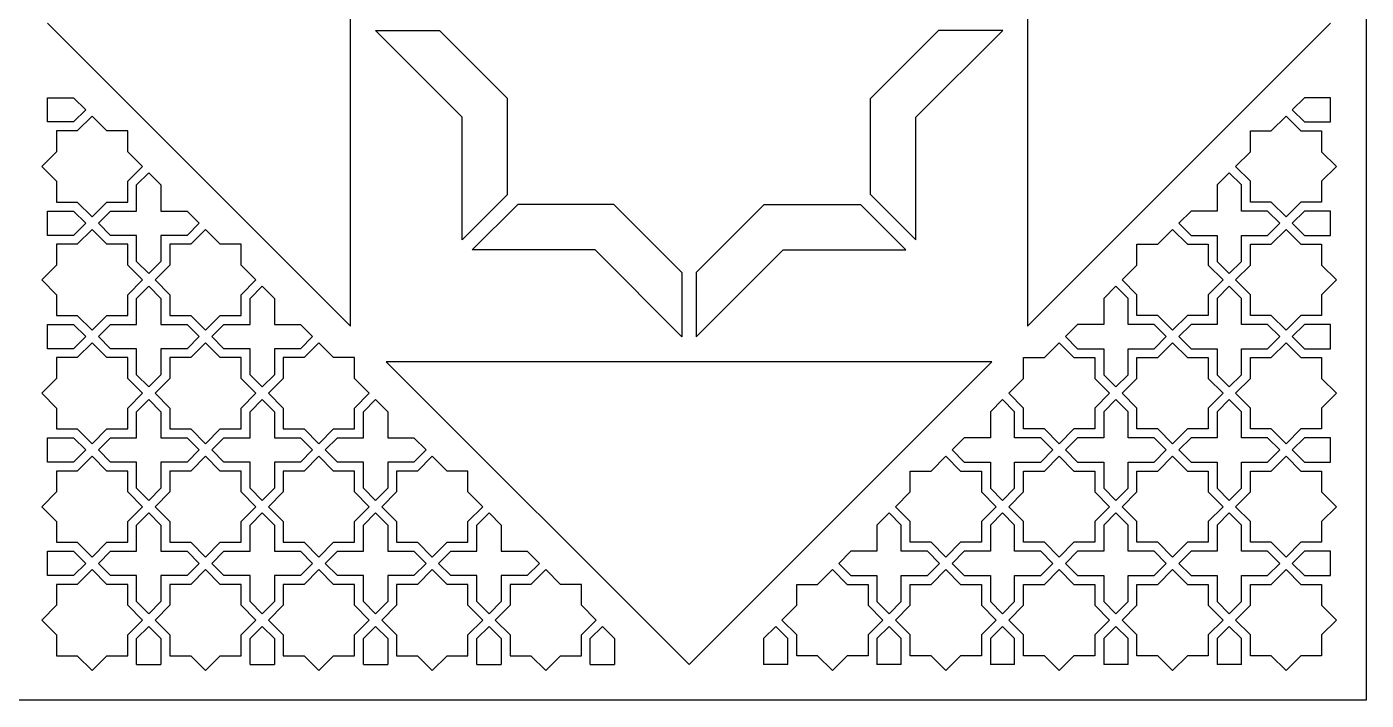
# Model space of a CAD drawing. Extents: x 53 to 428, y -117 to 185.
# Drawn here: x 187.7 to 319.5, y 34.4 to 100.7 of the extents above; entities that cross this region are included whole.
import ezdxf

# ---------------------------------------------------------------- set-up
doc = ezdxf.new("R2010")
doc.units = 0
doc.layers.get('0').update_dxf_attribs({"linetype": 'CONTINUOUS'})

msp = doc.modelspace()

# ---------------------------------------------------------------- linework, layer by layer
for p, q in [((319.519358, 167.711619), (319.519358, 34.411638)), ((219.544372, 71.244527), (219.544372, 130.87873)), ((286.194362, 130.87873), (286.194362, 71.244527)), ((219.544372, 71.244527), (189.727271, 101.061629)), ((230.545361, 91.814579), (221.99989, 100.36005)), ((221.99989, 100.36005), (228.314101, 100.36005)), ((235.010183, 93.663968), (228.314101, 100.36005)), ((270.728551, 93.663968), (277.424633, 100.36005)), ((275.193373, 91.814579), (283.738844, 100.36005)), ((283.738844, 100.36005), (277.424633, 100.36005)), ((316.011463, 101.061629), (286.194362, 71.244527)), ((189.727271, 93.729788), (192.295827, 93.729788)), ((189.727271, 91.337432), (189.727271, 93.729788)), ((192.295827, 93.729788), (193.492004, 92.53361)), ((235.010183, 84.194627), (235.010183, 93.663968)), ((270.728551, 84.194627), (270.728551, 93.663968)), ((313.442907, 93.729788), (312.24673, 92.53361)), ((316.011463, 93.729788), (313.442907, 93.729788)), ((316.011463, 91.337432), (316.011463, 93.729788)), ((193.492004, 92.53361), (192.295827, 91.337432)), ((312.24673, 92.53361), (313.442907, 91.337432)), ((192.295827, 91.337432), (189.727271, 91.337432)), ((194.112118, 91.913496), (192.659081, 90.460459)), ((195.565156, 90.460459), (194.112118, 91.913496)), ((230.545361, 79.729805), (230.545361, 91.814579)), ((275.193373, 79.729805), (275.193373, 91.814579)), ((310.173578, 90.460459), (311.626616, 91.913496)), ((311.626616, 91.913496), (313.079653, 90.460459)), ((313.442907, 91.337432), (316.011463, 91.337432)), ((192.659081, 90.460459), (190.604244, 90.460459)), ((190.604244, 90.460459), (190.604244, 88.405622)), ((197.619993, 90.460459), (195.565156, 90.460459)), ((197.619993, 88.405622), (197.619993, 90.460459)), ((308.118741, 90.460459), (310.173578, 90.460459)), ((308.118741, 88.405622), (308.118741, 90.460459)), ((313.079653, 90.460459), (315.13449, 90.460459)), ((315.13449, 90.460459), (315.13449, 88.405622)), ((190.604244, 88.405622), (189.151207, 86.952584)), ((199.07303, 86.952584), (197.619993, 88.405622)), ((306.665704, 86.952584), (308.118741, 88.405622)), ((315.13449, 88.405622), (316.587527, 86.952584)), ((189.151207, 86.952584), (190.604244, 85.499547)), ((197.619993, 85.499547), (199.07303, 86.952584)), ((198.496966, 85.136293), (199.693144, 86.332471)), ((199.693144, 86.332471), (200.889322, 85.136293)), ((306.04559, 86.332471), (304.849412, 85.136293)), ((307.241768, 85.136293), (306.04559, 86.332471)), ((308.118741, 85.499547), (306.665704, 86.952584)), ((316.587527, 86.952584), (315.13449, 85.499547)), ((190.604244, 85.499547), (190.604244, 83.44471)), ((197.619993, 83.44471), (197.619993, 85.499547)), ((198.496966, 82.567737), (198.496966, 85.136293)), ((200.889322, 85.136293), (200.889322, 82.567737)), ((304.849412, 85.136293), (304.849412, 82.567737)), ((307.241768, 82.567737), (307.241768, 85.136293)), ((308.118741, 83.44471), (308.118741, 85.499547)), ((315.13449, 85.499547), (315.13449, 83.44471)), ((190.604244, 83.44471), (192.659081, 83.44471)), ((192.659081, 83.44471), (194.112118, 81.991673)), ((194.112118, 81.991673), (195.565156, 83.44471)), ((195.565156, 83.44471), (197.619993, 83.44471)), ((230.545361, 79.729805), (235.010183, 84.194627)), ((231.537544, 78.737623), (236.002365, 83.202444)), ((245.471707, 83.202444), (236.002365, 83.202444)), ((252.167788, 76.506363), (245.471707, 83.202444)), ((253.570946, 76.506363), (260.267027, 83.202444)), ((260.267027, 83.202444), (269.736369, 83.202444)), ((274.201191, 78.737623), (269.736369, 83.202444)), ((275.193373, 79.729805), (270.728551, 84.194627)), ((310.173578, 83.44471), (308.118741, 83.44471)), ((311.626616, 81.991673), (310.173578, 83.44471)), ((313.079653, 83.44471), (311.626616, 81.991673)), ((315.13449, 83.44471), (313.079653, 83.44471)), ((189.727271, 82.567737), (192.295827, 82.567737)), ((189.727271, 80.175381), (189.727271, 82.567737)), ((192.295827, 82.567737), (193.492004, 81.371559)), ((194.732232, 81.371559), (195.92841, 82.567737)), ((195.92841, 82.567737), (198.496966, 82.567737)), ((200.889322, 82.567737), (203.457878, 82.567737)), ((203.457878, 82.567737), (204.654056, 81.371559)), ((302.280856, 82.567737), (301.084678, 81.371559)), ((304.849412, 82.567737), (302.280856, 82.567737)), ((309.810324, 82.567737), (307.241768, 82.567737)), ((311.006502, 81.371559), (309.810324, 82.567737)), ((313.442907, 82.567737), (312.24673, 81.371559)), ((316.011463, 82.567737), (313.442907, 82.567737)), ((316.011463, 80.175381), (316.011463, 82.567737)), ((193.492004, 81.371559), (192.295827, 80.175381)), ((194.112118, 80.751445), (192.659081, 79.298408)), ((195.565156, 79.298408), (194.112118, 80.751445)), ((195.92841, 80.175381), (194.732232, 81.371559)), ((204.654056, 81.371559), (203.457878, 80.175381)), ((205.27417, 80.751445), (203.821132, 79.298408)), ((206.727207, 79.298408), (205.27417, 80.751445)), ((299.011527, 79.298408), (300.464564, 80.751445)), ((300.464564, 80.751445), (301.917602, 79.298408)), ((301.084678, 81.371559), (302.280856, 80.175381)), ((309.810324, 80.175381), (311.006502, 81.371559)), ((310.173578, 79.298408), (311.626616, 80.751445)), ((311.626616, 80.751445), (313.079653, 79.298408)), ((312.24673, 81.371559), (313.442907, 80.175381)), ((192.295827, 80.175381), (189.727271, 80.175381)), ((192.659081, 79.298408), (190.604244, 79.298408)), ((190.604244, 79.298408), (190.604244, 77.243571)), ((197.619993, 79.298408), (195.565156, 79.298408)), ((198.496966, 80.175381), (195.92841, 80.175381)), ((197.619993, 77.243571), (197.619993, 79.298408)), ((198.496966, 77.606825), (198.496966, 80.175381)), ((200.889322, 80.175381), (200.889322, 77.606825)), ((203.457878, 80.175381), (200.889322, 80.175381)), ((201.766295, 79.298408), (201.766295, 77.243571)), ((203.821132, 79.298408), (201.766295, 79.298408)), ((208.782044, 79.298408), (206.727207, 79.298408)), ((208.782044, 77.243571), (208.782044, 79.298408)), ((296.95669, 77.243571), (296.95669, 79.298408)), ((296.95669, 79.298408), (299.011527, 79.298408)), ((301.917602, 79.298408), (303.972439, 79.298408)), ((302.280856, 80.175381), (304.849412, 80.175381)), ((303.972439, 79.298408), (303.972439, 77.243571)), ((304.849412, 80.175381), (304.849412, 77.606825)), ((307.241768, 77.606825), (307.241768, 80.175381)), ((307.241768, 80.175381), (309.810324, 80.175381)), ((308.118741, 77.243571), (308.118741, 79.298408)), ((308.118741, 79.298408), (310.173578, 79.298408)), ((313.079653, 79.298408), (315.13449, 79.298408)), ((313.442907, 80.175381), (316.011463, 80.175381)), ((315.13449, 79.298408), (315.13449, 77.243571)), ((243.622317, 78.737623), (231.537544, 78.737623)), ((252.167788, 70.192152), (243.622317, 78.737623)), ((253.570946, 70.192152), (262.116417, 78.737623)), ((262.116417, 78.737623), (274.201191, 78.737623)), ((190.604244, 77.243571), (189.151207, 75.790533)), ((199.07303, 75.790533), (197.619993, 77.243571)), ((199.693144, 76.410647), (198.496966, 77.606825)), ((200.889322, 77.606825), (199.693144, 76.410647)), ((201.766295, 77.243571), (200.313258, 75.790533)), ((210.235081, 75.790533), (208.782044, 77.243571)), ((252.167788, 76.506363), (252.167788, 70.192152)), ((253.570946, 76.506363), (253.570946, 70.192152)), ((295.503653, 75.790533), (296.95669, 77.243571)), ((303.972439, 77.243571), (305.425476, 75.790533)), ((304.849412, 77.606825), (306.04559, 76.410647)), ((306.04559, 76.410647), (307.241768, 77.606825)), ((306.665704, 75.790533), (308.118741, 77.243571)), ((315.13449, 77.243571), (316.587527, 75.790533)), ((189.151207, 75.790533), (190.604244, 74.337496)), ((197.619993, 74.337496), (199.07303, 75.790533)), ((198.496966, 73.974242), (199.693144, 75.170419)), ((199.693144, 75.170419), (200.889322, 73.974242)), ((200.313258, 75.790533), (201.766295, 74.337496)), ((208.782044, 74.337496), (210.235081, 75.790533)), ((209.659017, 73.974242), (210.855195, 75.170419)), ((210.855195, 75.170419), (212.051373, 73.974242)), ((294.883539, 75.170419), (293.687361, 73.974242)), ((296.079717, 73.974242), (294.883539, 75.170419)), ((296.95669, 74.337496), (295.503653, 75.790533)), ((305.425476, 75.790533), (303.972439, 74.337496)), ((306.04559, 75.170419), (304.849412, 73.974242)), ((307.241768, 73.974242), (306.04559, 75.170419)), ((308.118741, 74.337496), (306.665704, 75.790533)), ((316.587527, 75.790533), (315.13449, 74.337496)), ((190.604244, 74.337496), (190.604244, 72.282659)), ((197.619993, 72.282659), (197.619993, 74.337496)), ((198.496966, 71.405686), (198.496966, 73.974242)), ((200.889322, 73.974242), (200.889322, 71.405686)), ((201.766295, 74.337496), (201.766295, 72.282659)), ((208.782044, 72.282659), (208.782044, 74.337496)), ((209.659017, 71.405686), (209.659017, 73.974242)), ((212.051373, 73.974242), (212.051373, 71.405686)), ((293.687361, 73.974242), (293.687361, 71.405686)), ((296.079717, 71.405686), (296.079717, 73.974242)), ((296.95669, 72.282659), (296.95669, 74.337496)), ((303.972439, 74.337496), (303.972439, 72.282659)), ((304.849412, 73.974242), (304.849412, 71.405686)), ((307.241768, 71.405686), (307.241768, 73.974242)), ((308.118741, 72.282659), (308.118741, 74.337496)), ((315.13449, 74.337496), (315.13449, 72.282659)), ((189.727271, 71.405686), (192.295827, 71.405686)), ((189.727271, 69.01333), (189.727271, 71.405686)), ((190.604244, 72.282659), (192.659081, 72.282659)), ((192.295827, 71.405686), (193.492004, 70.209508)), ((192.659081, 72.282659), (194.112118, 70.829622)), ((194.112118, 70.829622), (195.565156, 72.282659)), ((194.732232, 70.209508), (195.92841, 71.405686)), ((195.565156, 72.282659), (197.619993, 72.282659)), ((195.92841, 71.405686), (198.496966, 71.405686)), ((200.889322, 71.405686), (203.457878, 71.405686)), ((201.766295, 72.282659), (203.821132, 72.282659)), ((203.457878, 71.405686), (204.654056, 70.209508)), ((203.821132, 72.282659), (205.27417, 70.829622)), ((205.27417, 70.829622), (206.727207, 72.282659)), ((205.894284, 70.209508), (207.090461, 71.405686)), ((206.727207, 72.282659), (208.782044, 72.282659)), ((207.090461, 71.405686), (209.659017, 71.405686)), ((212.051373, 71.405686), (214.619929, 71.405686)), ((214.619929, 71.405686), (215.816107, 70.209508)), ((291.118805, 71.405686), (289.922627, 70.209508)), ((293.687361, 71.405686), (291.118805, 71.405686)), ((298.648273, 71.405686), (296.079717, 71.405686)), ((299.011527, 72.282659), (296.95669, 72.282659)), ((299.844451, 70.209508), (298.648273, 71.405686)), ((300.464564, 70.829622), (299.011527, 72.282659)), ((301.917602, 72.282659), (300.464564, 70.829622)), ((302.280856, 71.405686), (301.084678, 70.209508)), ((303.972439, 72.282659), (301.917602, 72.282659)), ((304.849412, 71.405686), (302.280856, 71.405686)), ((309.810324, 71.405686), (307.241768, 71.405686)), ((310.173578, 72.282659), (308.118741, 72.282659)), ((311.006502, 70.209508), (309.810324, 71.405686)), ((311.626616, 70.829622), (310.173578, 72.282659)), ((313.079653, 72.282659), (311.626616, 70.829622)), ((313.442907, 71.405686), (312.24673, 70.209508)), ((315.13449, 72.282659), (313.079653, 72.282659)), ((316.011463, 71.405686), (313.442907, 71.405686)), ((316.011463, 69.01333), (316.011463, 71.405686)), ((193.492004, 70.209508), (192.295827, 69.01333)), ((195.92841, 69.01333), (194.732232, 70.209508)), ((204.654056, 70.209508), (203.457878, 69.01333)), ((207.090461, 69.01333), (205.894284, 70.209508)), ((215.816107, 70.209508), (214.619929, 69.01333)), ((289.922627, 70.209508), (291.118805, 69.01333)), ((298.648273, 69.01333), (299.844451, 70.209508)), ((301.084678, 70.209508), (302.280856, 69.01333)), ((309.810324, 69.01333), (311.006502, 70.209508)), ((312.24673, 70.209508), (313.442907, 69.01333)), ((192.295827, 69.01333), (189.727271, 69.01333)), ((194.112118, 69.589394), (192.659081, 68.136356)), ((195.565156, 68.136356), (194.112118, 69.589394)), ((198.496966, 69.01333), (195.92841, 69.01333)), ((198.496966, 66.444774), (198.496966, 69.01333)), ((200.889322, 69.01333), (200.889322, 66.444774)), ((203.457878, 69.01333), (200.889322, 69.01333)), ((205.27417, 69.589394), (203.821132, 68.136356)), ((206.727207, 68.136356), (205.27417, 69.589394)), ((209.659017, 69.01333), (207.090461, 69.01333)), ((209.659017, 66.444774), (209.659017, 69.01333)), ((212.051373, 69.01333), (212.051373, 66.444774)), ((214.619929, 69.01333), (212.051373, 69.01333)), ((216.436221, 69.589394), (214.983183, 68.136356)), ((217.889258, 68.136356), (216.436221, 69.589394)), ((287.849476, 68.136356), (289.302513, 69.589394)), ((289.302513, 69.589394), (290.755551, 68.136356)), ((291.118805, 69.01333), (293.687361, 69.01333)), ((293.687361, 69.01333), (293.687361, 66.444774)), ((296.079717, 66.444774), (296.079717, 69.01333)), ((296.079717, 69.01333), (298.648273, 69.01333)), ((299.011527, 68.136356), (300.464564, 69.589394)), ((300.464564, 69.589394), (301.917602, 68.136356)), ((302.280856, 69.01333), (304.849412, 69.01333)), ((304.849412, 69.01333), (304.849412, 66.444774)), ((307.241768, 66.444774), (307.241768, 69.01333)), ((307.241768, 69.01333), (309.810324, 69.01333)), ((310.173578, 68.136356), (311.626616, 69.589394)), ((311.626616, 69.589394), (313.079653, 68.136356)), ((313.442907, 69.01333), (316.011463, 69.01333)), ((190.604244, 68.136356), (190.604244, 66.08152)), ((192.659081, 68.136356), (190.604244, 68.136356)), ((197.619993, 68.136356), (195.565156, 68.136356)), ((197.619993, 66.08152), (197.619993, 68.136356)), ((201.766295, 68.136356), (201.766295, 66.08152)), ((203.821132, 68.136356), (201.766295, 68.136356)), ((208.782044, 68.136356), (206.727207, 68.136356)), ((208.782044, 66.08152), (208.782044, 68.136356)), ((212.928346, 68.136356), (212.928346, 66.08152)), ((214.983183, 68.136356), (212.928346, 68.136356)), ((219.944095, 68.136356), (217.889258, 68.136356)), ((219.944095, 66.08152), (219.944095, 68.136356)), ((252.869367, 37.919532), (223.052266, 67.736633)), ((282.686468, 67.736633), (223.052266, 67.736633)), ((282.686468, 67.736633), (252.869367, 37.919532)), ((285.794639, 66.08152), (285.794639, 68.136356)), ((285.794639, 68.136356), (287.849476, 68.136356)), ((290.755551, 68.136356), (292.810388, 68.136356)), ((292.810388, 68.136356), (292.810388, 66.08152)), ((296.95669, 66.08152), (296.95669, 68.136356)), ((296.95669, 68.136356), (299.011527, 68.136356)), ((301.917602, 68.136356), (303.972439, 68.136356)), ((303.972439, 68.136356), (303.972439, 66.08152)), ((308.118741, 66.08152), (308.118741, 68.136356)), ((308.118741, 68.136356), (310.173578, 68.136356)), ((313.079653, 68.136356), (315.13449, 68.136356)), ((315.13449, 68.136356), (315.13449, 66.08152)), ((190.604244, 66.08152), (189.151207, 64.628482)), ((199.07303, 64.628482), (197.619993, 66.08152)), ((199.693144, 65.248596), (198.496966, 66.444774)), ((200.889322, 66.444774), (199.693144, 65.248596)), ((201.766295, 66.08152), (200.313258, 64.628482)), ((210.235081, 64.628482), (208.782044, 66.08152)), ((210.855195, 65.248596), (209.659017, 66.444774)), ((212.051373, 66.444774), (210.855195, 65.248596)), ((212.928346, 66.08152), (211.475309, 64.628482)), ((221.397132, 64.628482), (219.944095, 66.08152)), ((284.341602, 64.628482), (285.794639, 66.08152)), ((292.810388, 66.08152), (294.263425, 64.628482)), ((293.687361, 66.444774), (294.883539, 65.248596)), ((294.883539, 65.248596), (296.079717, 66.444774)), ((295.503653, 64.628482), (296.95669, 66.08152)), ((303.972439, 66.08152), (305.425476, 64.628482)), ((304.849412, 66.444774), (306.04559, 65.248596)), ((306.04559, 65.248596), (307.241768, 66.444774)), ((306.665704, 64.628482), (308.118741, 66.08152)), ((315.13449, 66.08152), (316.587527, 64.628482)), ((189.151207, 64.628482), (190.604244, 63.175445)), ((197.619993, 63.175445), (199.07303, 64.628482)), ((200.313258, 64.628482), (201.766295, 63.175445)), ((208.782044, 63.175445), (210.235081, 64.628482)), ((211.475309, 64.628482), (212.928346, 63.175445)), ((219.944095, 63.175445), (221.397132, 64.628482)), ((285.794639, 63.175445), (284.341602, 64.628482)), ((294.263425, 64.628482), (292.810388, 63.175445)), ((296.95669, 63.175445), (295.503653, 64.628482)), ((305.425476, 64.628482), (303.972439, 63.175445)), ((308.118741, 63.175445), (306.665704, 64.628482)), ((316.587527, 64.628482), (315.13449, 63.175445)), ((198.496966, 62.812191), (199.693144, 64.008368)), ((199.693144, 64.008368), (200.889322, 62.812191)), ((209.659017, 62.812191), (210.855195, 64.008368)), ((210.855195, 64.008368), (212.051373, 62.812191)), ((220.821069, 62.812191), (222.017246, 64.008368)), ((222.017246, 64.008368), (223.213424, 62.812191)), ((283.721488, 64.008368), (282.52531, 62.812191)), ((284.917666, 62.812191), (283.721488, 64.008368)), ((294.883539, 64.008368), (293.687361, 62.812191)), ((296.079717, 62.812191), (294.883539, 64.008368)), ((306.04559, 64.008368), (304.849412, 62.812191)), ((307.241768, 62.812191), (306.04559, 64.008368)), ((190.604244, 63.175445), (190.604244, 61.120608)), ((197.619993, 61.120608), (197.619993, 63.175445)), ((198.496966, 60.243634), (198.496966, 62.812191)), ((200.889322, 62.812191), (200.889322, 60.243634)), ((201.766295, 63.175445), (201.766295, 61.120608)), ((208.782044, 61.120608), (208.782044, 63.175445)), ((209.659017, 60.243634), (209.659017, 62.812191)), ((212.051373, 62.812191), (212.051373, 60.243634)), ((212.928346, 63.175445), (212.928346, 61.120608)), ((219.944095, 61.120608), (219.944095, 63.175445)), ((220.821069, 60.243634), (220.821069, 62.812191)), ((223.213424, 62.812191), (223.213424, 60.243634)), ((282.52531, 62.812191), (282.52531, 60.243634)), ((284.917666, 60.243634), (284.917666, 62.812191)), ((285.794639, 61.120608), (285.794639, 63.175445)), ((292.810388, 63.175445), (292.810388, 61.120608)), ((293.687361, 62.812191), (293.687361, 60.243634)), ((296.079717, 60.243634), (296.079717, 62.812191)), ((296.95669, 61.120608), (296.95669, 63.175445)), ((303.972439, 63.175445), (303.972439, 61.120608)), ((304.849412, 62.812191), (304.849412, 60.243634)), ((307.241768, 60.243634), (307.241768, 62.812191)), ((308.118741, 61.120608), (308.118741, 63.175445)), ((315.13449, 63.175445), (315.13449, 61.120608)), ((190.604244, 61.120608), (192.659081, 61.120608)), ((192.659081, 61.120608), (194.112118, 59.667571)), ((194.112118, 59.667571), (195.565156, 61.120608)), ((195.565156, 61.120608), (197.619993, 61.120608)), ((201.766295, 61.120608), (203.821132, 61.120608)), ((203.821132, 61.120608), (205.27417, 59.667571)), ((205.27417, 59.667571), (206.727207, 61.120608)), ((206.727207, 61.120608), (208.782044, 61.120608)), ((212.928346, 61.120608), (214.983183, 61.120608)), ((214.983183, 61.120608), (216.436221, 59.667571)), ((216.436221, 59.667571), (217.889258, 61.120608)), ((217.889258, 61.120608), (219.944095, 61.120608)), ((287.849476, 61.120608), (285.794639, 61.120608)), ((289.302513, 59.667571), (287.849476, 61.120608)), ((290.755551, 61.120608), (289.302513, 59.667571)), ((292.810388, 61.120608), (290.755551, 61.120608)), ((299.011527, 61.120608), (296.95669, 61.120608)), ((300.464564, 59.667571), (299.011527, 61.120608)), ((301.917602, 61.120608), (300.464564, 59.667571)), ((303.972439, 61.120608), (301.917602, 61.120608)), ((310.173578, 61.120608), (308.118741, 61.120608)), ((311.626616, 59.667571), (310.173578, 61.120608)), ((313.079653, 61.120608), (311.626616, 59.667571)), ((315.13449, 61.120608), (313.079653, 61.120608)), ((189.727271, 60.243634), (192.295827, 60.243634)), ((189.727271, 57.851279), (189.727271, 60.243634)), ((192.295827, 60.243634), (193.492004, 59.047457)), ((194.732232, 59.047457), (195.92841, 60.243634)), ((195.92841, 60.243634), (198.496966, 60.243634)), ((200.889322, 60.243634), (203.457878, 60.243634)), ((203.457878, 60.243634), (204.654056, 59.047457)), ((205.894284, 59.047457), (207.090461, 60.243634)), ((207.090461, 60.243634), (209.659017, 60.243634)), ((212.051373, 60.243634), (214.619929, 60.243634)), ((214.619929, 60.243634), (215.816107, 59.047457)), ((217.056335, 59.047457), (218.252512, 60.243634)), ((218.252512, 60.243634), (220.821069, 60.243634)), ((223.213424, 60.243634), (225.78198, 60.243634)), ((225.78198, 60.243634), (226.978158, 59.047457)), ((279.956754, 60.243634), (278.760576, 59.047457)), ((282.52531, 60.243634), (279.956754, 60.243634)), ((287.486222, 60.243634), (284.917666, 60.243634)), ((288.682399, 59.047457), (287.486222, 60.243634)), ((291.118805, 60.243634), (289.922627, 59.047457)), ((293.687361, 60.243634), (291.118805, 60.243634)), ((298.648273, 60.243634), (296.079717, 60.243634)), ((299.844451, 59.047457), (298.648273, 60.243634)), ((302.280856, 60.243634), (301.084678, 59.047457)), ((304.849412, 60.243634), (302.280856, 60.243634)), ((309.810324, 60.243634), (307.241768, 60.243634)), ((311.006502, 59.047457), (309.810324, 60.243634)), ((313.442907, 60.243634), (312.24673, 59.047457)), ((316.011463, 60.243634), (313.442907, 60.243634)), ((316.011463, 57.851279), (316.011463, 60.243634)), ((193.492004, 59.047457), (192.295827, 57.851279)), ((194.112118, 58.427343), (192.659081, 56.974305)), ((195.565156, 56.974305), (194.112118, 58.427343)), ((195.92841, 57.851279), (194.732232, 59.047457)), ((204.654056, 59.047457), (203.457878, 57.851279)), ((205.27417, 58.427343), (203.821132, 56.974305)), ((206.727207, 56.974305), (205.27417, 58.427343)), ((207.090461, 57.851279), (205.894284, 59.047457)), ((215.816107, 59.047457), (214.619929, 57.851279)), ((216.436221, 58.427343), (214.983183, 56.974305)), ((217.889258, 56.974305), (216.436221, 58.427343)), ((218.252512, 57.851279), (217.056335, 59.047457)), ((226.978158, 59.047457), (225.78198, 57.851279)), ((227.598272, 58.427343), (226.145235, 56.974305)), ((229.051309, 56.974305), (227.598272, 58.427343)), ((276.687425, 56.974305), (278.140462, 58.427343)), ((278.140462, 58.427343), (279.5935, 56.974305)), ((278.760576, 59.047457), (279.956754, 57.851279)), ((287.486222, 57.851279), (288.682399, 59.047457)), ((287.849476, 56.974305), (289.302513, 58.427343)), ((289.302513, 58.427343), (290.755551, 56.974305)), ((289.922627, 59.047457), (291.118805, 57.851279)), ((298.648273, 57.851279), (299.844451, 59.047457)), ((299.011527, 56.974305), (300.464564, 58.427343)), ((300.464564, 58.427343), (301.917602, 56.974305)), ((301.084678, 59.047457), (302.280856, 57.851279)), ((309.810324, 57.851279), (311.006502, 59.047457)), ((310.173578, 56.974305), (311.626616, 58.427343)), ((311.626616, 58.427343), (313.079653, 56.974305)), ((312.24673, 59.047457), (313.442907, 57.851279)), ((192.295827, 57.851279), (189.727271, 57.851279)), ((192.659081, 56.974305), (190.604244, 56.974305)), ((190.604244, 56.974305), (190.604244, 54.919468)), ((197.619993, 56.974305), (195.565156, 56.974305)), ((198.496966, 57.851279), (195.92841, 57.851279)), ((197.619993, 54.919468), (197.619993, 56.974305)), ((198.496966, 55.282723), (198.496966, 57.851279)), ((200.889322, 57.851279), (200.889322, 55.282723)), ((203.457878, 57.851279), (200.889322, 57.851279)), ((203.821132, 56.974305), (201.766295, 56.974305)), ((201.766295, 56.974305), (201.766295, 54.919468)), ((208.782044, 56.974305), (206.727207, 56.974305)), ((209.659017, 57.851279), (207.090461, 57.851279)), ((208.782044, 54.919468), (208.782044, 56.974305)), ((209.659017, 55.282723), (209.659017, 57.851279)), ((212.051373, 57.851279), (212.051373, 55.282723)), ((214.619929, 57.851279), (212.051373, 57.851279)), ((212.928346, 56.974305), (212.928346, 54.919468)), ((214.983183, 56.974305), (212.928346, 56.974305)), ((219.944095, 56.974305), (217.889258, 56.974305)), ((220.821069, 57.851279), (218.252512, 57.851279)), ((219.944095, 54.919468), (219.944095, 56.974305)), ((220.821069, 55.282723), (220.821069, 57.851279)), ((223.213424, 57.851279), (223.213424, 55.282723)), ((225.78198, 57.851279), (223.213424, 57.851279)), ((226.145235, 56.974305), (224.090398, 56.974305)), ((224.090398, 56.974305), (224.090398, 54.919468)), ((231.106146, 56.974305), (229.051309, 56.974305)), ((231.106146, 54.919468), (231.106146, 56.974305)), ((274.632588, 56.974305), (276.687425, 56.974305)), ((274.632588, 54.919468), (274.632588, 56.974305)), ((279.5935, 56.974305), (281.648336, 56.974305)), ((279.956754, 57.851279), (282.52531, 57.851279)), ((281.648336, 56.974305), (281.648336, 54.919468)), ((282.52531, 57.851279), (282.52531, 55.282723)), ((284.917666, 55.282723), (284.917666, 57.851279)), ((284.917666, 57.851279), (287.486222, 57.851279)), ((285.794639, 56.974305), (287.849476, 56.974305)), ((285.794639, 54.919468), (285.794639, 56.974305)), ((290.755551, 56.974305), (292.810388, 56.974305)), ((291.118805, 57.851279), (293.687361, 57.851279)), ((292.810388, 56.974305), (292.810388, 54.919468)), ((293.687361, 57.851279), (293.687361, 55.282723)), ((296.079717, 55.282723), (296.079717, 57.851279)), ((296.079717, 57.851279), (298.648273, 57.851279)), ((296.95669, 56.974305), (299.011527, 56.974305)), ((296.95669, 54.919468), (296.95669, 56.974305)), ((301.917602, 56.974305), (303.972439, 56.974305)), ((302.280856, 57.851279), (304.849412, 57.851279)), ((303.972439, 56.974305), (303.972439, 54.919468)), ((304.849412, 57.851279), (304.849412, 55.282723)), ((307.241768, 55.282723), (307.241768, 57.851279)), ((307.241768, 57.851279), (309.810324, 57.851279)), ((308.118741, 56.974305), (310.173578, 56.974305)), ((308.118741, 54.919468), (308.118741, 56.974305)), ((313.079653, 56.974305), (315.13449, 56.974305)), ((313.442907, 57.851279), (316.011463, 57.851279)), ((315.13449, 56.974305), (315.13449, 54.919468)), ((190.604244, 54.919468), (189.151207, 53.466431)), ((199.07303, 53.466431), (197.619993, 54.919468)), ((199.693144, 54.086545), (198.496966, 55.282723)), ((200.889322, 55.282723), (199.693144, 54.086545)), ((201.766295, 54.919468), (200.313258, 53.466431)), ((210.235081, 53.466431), (208.782044, 54.919468)), ((210.855195, 54.086545), (209.659017, 55.282723)), ((212.051373, 55.282723), (210.855195, 54.086545)), ((212.928346, 54.919468), (211.475309, 53.466431)), ((221.397132, 53.466431), (219.944095, 54.919468)), ((222.017246, 54.086545), (220.821069, 55.282723)), ((223.213424, 55.282723), (222.017246, 54.086545)), ((224.090398, 54.919468), (222.63736, 53.466431)), ((232.559183, 53.466431), (231.106146, 54.919468)), ((273.179551, 53.466431), (274.632588, 54.919468)), ((281.648336, 54.919468), (283.101374, 53.466431)), ((282.52531, 55.282723), (283.721488, 54.086545)), ((283.721488, 54.086545), (284.917666, 55.282723)), ((284.341602, 53.466431), (285.794639, 54.919468)), ((292.810388, 54.919468), (294.263425, 53.466431)), ((293.687361, 55.282723), (294.883539, 54.086545)), ((294.883539, 54.086545), (296.079717, 55.282723)), ((295.503653, 53.466431), (296.95669, 54.919468)), ((303.972439, 54.919468), (305.425476, 53.466431)), ((304.849412, 55.282723), (306.04559, 54.086545)), ((306.04559, 54.086545), (307.241768, 55.282723)), ((306.665704, 53.466431), (308.118741, 54.919468)), ((315.13449, 54.919468), (316.587527, 53.466431)), ((189.151207, 53.466431), (190.604244, 52.013394)), ((197.619993, 52.013394), (199.07303, 53.466431)), ((198.496966, 51.650139), (199.693144, 52.846317)), ((199.693144, 52.846317), (200.889322, 51.650139)), ((200.313258, 53.466431), (201.766295, 52.013394)), ((208.782044, 52.013394), (210.235081, 53.466431)), ((209.659017, 51.650139), (210.855195, 52.846317)), ((210.855195, 52.846317), (212.051373, 51.650139)), ((211.475309, 53.466431), (212.928346, 52.013394)), ((219.944095, 52.013394), (221.397132, 53.466431)), ((220.821069, 51.650139), (222.017246, 52.846317)), ((222.017246, 52.846317), (223.213424, 51.650139)), ((222.63736, 53.466431), (224.090398, 52.013394)), ((231.106146, 52.013394), (232.559183, 53.466431)), ((231.98312, 51.650139), (233.179297, 52.846317)), ((233.179297, 52.846317), (234.375475, 51.650139)), ((272.559437, 52.846317), (271.363259, 51.650139)), ((273.755614, 51.650139), (272.559437, 52.846317)), ((274.632588, 52.013394), (273.179551, 53.466431)), ((283.101374, 53.466431), (281.648336, 52.013394)), ((283.721488, 52.846317), (282.52531, 51.650139)), ((284.917666, 51.650139), (283.721488, 52.846317)), ((285.794639, 52.013394), (284.341602, 53.466431)), ((294.263425, 53.466431), (292.810388, 52.013394)), ((294.883539, 52.846317), (293.687361, 51.650139)), ((296.079717, 51.650139), (294.883539, 52.846317)), ((296.95669, 52.013394), (295.503653, 53.466431)), ((305.425476, 53.466431), (303.972439, 52.013394)), ((306.04559, 52.846317), (304.849412, 51.650139)), ((307.241768, 51.650139), (306.04559, 52.846317)), ((308.118741, 52.013394), (306.665704, 53.466431)), ((316.587527, 53.466431), (315.13449, 52.013394)), ((190.604244, 52.013394), (190.604244, 49.958557)), ((197.619993, 49.958557), (197.619993, 52.013394)), ((198.496966, 49.081583), (198.496966, 51.650139)), ((200.889322, 51.650139), (200.889322, 49.081583)), ((201.766295, 52.013394), (201.766295, 49.958557)), ((208.782044, 49.958557), (208.782044, 52.013394)), ((209.659017, 49.081583), (209.659017, 51.650139)), ((212.051373, 51.650139), (212.051373, 49.081583)), ((212.928346, 52.013394), (212.928346, 49.958557)), ((219.944095, 49.958557), (219.944095, 52.013394)), ((220.821069, 49.081583), (220.821069, 51.650139)), ((223.213424, 51.650139), (223.213424, 49.081583)), ((224.090398, 52.013394), (224.090398, 49.958557)), ((231.106146, 49.958557), (231.106146, 52.013394)), ((231.98312, 49.081583), (231.98312, 51.650139)), ((234.375475, 51.650139), (234.375475, 49.081583)), ((271.363259, 51.650139), (271.363259, 49.081583)), ((273.755614, 49.081583), (273.755614, 51.650139)), ((274.632588, 49.958557), (274.632588, 52.013394)), ((281.648336, 52.013394), (281.648336, 49.958557)), ((282.52531, 51.650139), (282.52531, 49.081583)), ((284.917666, 49.081583), (284.917666, 51.650139)), ((285.794639, 49.958557), (285.794639, 52.013394)), ((292.810388, 52.013394), (292.810388, 49.958557)), ((293.687361, 51.650139), (293.687361, 49.081583)), ((296.079717, 49.081583), (296.079717, 51.650139)), ((296.95669, 49.958557), (296.95669, 52.013394)), ((303.972439, 52.013394), (303.972439, 49.958557)), ((304.849412, 51.650139), (304.849412, 49.081583)), ((307.241768, 49.081583), (307.241768, 51.650139)), ((308.118741, 49.958557), (308.118741, 52.013394)), ((315.13449, 52.013394), (315.13449, 49.958557)), ((189.727271, 46.689228), (189.727271, 49.081583)), ((189.727271, 49.081583), (192.295827, 49.081583)), ((190.604244, 49.958557), (192.659081, 49.958557)), ((192.295827, 49.081583), (193.492004, 47.885405)), ((192.659081, 49.958557), (194.112118, 48.505519)), ((194.112118, 48.505519), (195.565156, 49.958557)), ((194.732232, 47.885405), (195.92841, 49.081583)), ((195.565156, 49.958557), (197.619993, 49.958557)), ((195.92841, 49.081583), (198.496966, 49.081583)), ((200.889322, 49.081583), (203.457878, 49.081583)), ((201.766295, 49.958557), (203.821132, 49.958557)), ((203.457878, 49.081583), (204.654056, 47.885405)), ((203.821132, 49.958557), (205.27417, 48.505519)), ((205.27417, 48.505519), (206.727207, 49.958557)), ((205.894284, 47.885405), (207.090461, 49.081583)), ((206.727207, 49.958557), (208.782044, 49.958557)), ((207.090461, 49.081583), (209.659017, 49.081583)), ((212.051373, 49.081583), (214.619929, 49.081583)), ((212.928346, 49.958557), (214.983183, 49.958557)), ((214.619929, 49.081583), (215.816107, 47.885405)), ((214.983183, 49.958557), (216.436221, 48.505519)), ((216.436221, 48.505519), (217.889258, 49.958557)), ((217.056335, 47.885405), (218.252512, 49.081583)), ((217.889258, 49.958557), (219.944095, 49.958557)), ((218.252512, 49.081583), (220.821069, 49.081583)), ((223.213424, 49.081583), (225.78198, 49.081583)), ((224.090398, 49.958557), (226.145235, 49.958557)), ((225.78198, 49.081583), (226.978158, 47.885405)), ((226.145235, 49.958557), (227.598272, 48.505519)), ((227.598272, 48.505519), (229.051309, 49.958557)), ((228.218386, 47.885405), (229.414564, 49.081583)), ((229.051309, 49.958557), (231.106146, 49.958557)), ((229.414564, 49.081583), (231.98312, 49.081583)), ((234.375475, 49.081583), (236.944031, 49.081583)), ((236.944031, 49.081583), (238.140209, 47.885405)), ((268.794703, 49.081583), (267.598525, 47.885405)), ((271.363259, 49.081583), (268.794703, 49.081583)), ((276.324171, 49.081583), (273.755614, 49.081583)), ((276.687425, 49.958557), (274.632588, 49.958557)), ((277.520348, 47.885405), (276.324171, 49.081583)), ((278.140462, 48.505519), (276.687425, 49.958557)), ((279.5935, 49.958557), (278.140462, 48.505519)), ((279.956754, 49.081583), (278.760576, 47.885405)), ((281.648336, 49.958557), (279.5935, 49.958557)), ((282.52531, 49.081583), (279.956754, 49.081583)), ((287.486222, 49.081583), (284.917666, 49.081583)), ((287.849476, 49.958557), (285.794639, 49.958557)), ((288.682399, 47.885405), (287.486222, 49.081583)), ((289.302513, 48.505519), (287.849476, 49.958557)), ((290.755551, 49.958557), (289.302513, 48.505519)), ((291.118805, 49.081583), (289.922627, 47.885405)), ((292.810388, 49.958557), (290.755551, 49.958557)), ((293.687361, 49.081583), (291.118805, 49.081583)), ((298.648273, 49.081583), (296.079717, 49.081583)), ((299.011527, 49.958557), (296.95669, 49.958557)), ((299.844451, 47.885405), (298.648273, 49.081583)), ((300.464564, 48.505519), (299.011527, 49.958557)), ((301.917602, 49.958557), (300.464564, 48.505519)), ((302.280856, 49.081583), (301.084678, 47.885405)), ((303.972439, 49.958557), (301.917602, 49.958557)), ((304.849412, 49.081583), (302.280856, 49.081583)), ((309.810324, 49.081583), (307.241768, 49.081583)), ((310.173578, 49.958557), (308.118741, 49.958557)), ((311.006502, 47.885405), (309.810324, 49.081583)), ((311.626616, 48.505519), (310.173578, 49.958557)), ((313.079653, 49.958557), (311.626616, 48.505519)), ((313.442907, 49.081583), (312.24673, 47.885405)), ((315.13449, 49.958557), (313.079653, 49.958557)), ((316.011463, 49.081583), (313.442907, 49.081583)), ((316.011463, 46.689228), (316.011463, 49.081583)), ((193.492004, 47.885405), (192.295827, 46.689228)), ((195.92841, 46.689228), (194.732232, 47.885405)), ((204.654056, 47.885405), (203.457878, 46.689228)), ((207.090461, 46.689228), (205.894284, 47.885405)), ((215.816107, 47.885405), (214.619929, 46.689228)), ((218.252512, 46.689228), (217.056335, 47.885405)), ((226.978158, 47.885405), (225.78198, 46.689228)), ((229.414564, 46.689228), (228.218386, 47.885405)), ((238.140209, 47.885405), (236.944031, 46.689228)), ((267.598525, 47.885405), (268.794703, 46.689228)), ((276.324171, 46.689228), (277.520348, 47.885405)), ((278.760576, 47.885405), (279.956754, 46.689228)), ((287.486222, 46.689228), (288.682399, 47.885405)), ((289.922627, 47.885405), (291.118805, 46.689228)), ((298.648273, 46.689228), (299.844451, 47.885405)), ((301.084678, 47.885405), (302.280856, 46.689228)), ((309.810324, 46.689228), (311.006502, 47.885405)), ((312.24673, 47.885405), (313.442907, 46.689228)), ((192.295827, 46.689228), (189.727271, 46.689228)), ((194.112118, 47.265292), (192.659081, 45.812254)), ((195.565156, 45.812254), (194.112118, 47.265292)), ((198.496966, 46.689228), (195.92841, 46.689228)), ((198.496966, 44.120672), (198.496966, 46.689228)), ((203.457878, 46.689228), (200.889322, 46.689228)), ((200.889322, 46.689228), (200.889322, 44.120672)), ((205.27417, 47.265292), (203.821132, 45.812254)), ((206.727207, 45.812254), (205.27417, 47.265292)), ((209.659017, 46.689228), (207.090461, 46.689228)), ((209.659017, 44.120672), (209.659017, 46.689228)), ((212.051373, 46.689228), (212.051373, 44.120672)), ((214.619929, 46.689228), (212.051373, 46.689228)), ((216.436221, 47.265292), (214.983183, 45.812254)), ((217.889258, 45.812254), (216.436221, 47.265292)), ((220.821069, 46.689228), (218.252512, 46.689228)), ((220.821069, 44.120672), (220.821069, 46.689228)), ((225.78198, 46.689228), (223.213424, 46.689228)), ((223.213424, 46.689228), (223.213424, 44.120672)), ((227.598272, 47.265292), (226.145235, 45.812254)), ((229.051309, 45.812254), (227.598272, 47.265292)), ((231.98312, 46.689228), (229.414564, 46.689228)), ((231.98312, 44.120672), (231.98312, 46.689228)), ((236.944031, 46.689228), (234.375475, 46.689228)), ((234.375475, 46.689228), (234.375475, 44.120672)), ((238.760323, 47.265292), (237.307286, 45.812254)), ((240.21336, 45.812254), (238.760323, 47.265292)), ((265.525374, 45.812254), (266.978411, 47.265292)), ((266.978411, 47.265292), (268.431448, 45.812254)), ((268.794703, 46.689228), (271.363259, 46.689228)), ((271.363259, 46.689228), (271.363259, 44.120672)), ((273.755614, 46.689228), (276.324171, 46.689228)), ((273.755614, 44.120672), (273.755614, 46.689228)), ((276.687425, 45.812254), (278.140462, 47.265292)), ((278.140462, 47.265292), (279.5935, 45.812254)), ((279.956754, 46.689228), (282.52531, 46.689228)), ((282.52531, 46.689228), (282.52531, 44.120672)), ((284.917666, 46.689228), (287.486222, 46.689228)), ((284.917666, 44.120672), (284.917666, 46.689228)), ((287.849476, 45.812254), (289.302513, 47.265292)), ((289.302513, 47.265292), (290.755551, 45.812254)), ((291.118805, 46.689228), (293.687361, 46.689228)), ((293.687361, 46.689228), (293.687361, 44.120672)), ((296.079717, 46.689228), (298.648273, 46.689228)), ((296.079717, 44.120672), (296.079717, 46.689228)), ((299.011527, 45.812254), (300.464564, 47.265292)), ((300.464564, 47.265292), (301.917602, 45.812254)), ((302.280856, 46.689228), (304.849412, 46.689228)), ((304.849412, 46.689228), (304.849412, 44.120672)), ((307.241768, 46.689228), (309.810324, 46.689228)), ((307.241768, 44.120672), (307.241768, 46.689228)), ((310.173578, 45.812254), (311.626616, 47.265292)), ((311.626616, 47.265292), (313.079653, 45.812254)), ((313.442907, 46.689228), (316.011463, 46.689228)), ((192.659081, 45.812254), (190.604244, 45.812254)), ((190.604244, 45.812254), (190.604244, 43.757417)), ((197.619993, 45.812254), (195.565156, 45.812254)), ((197.619993, 43.757417), (197.619993, 45.812254)), ((203.821132, 45.812254), (201.766295, 45.812254)), ((201.766295, 45.812254), (201.766295, 43.757417)), ((208.782044, 45.812254), (206.727207, 45.812254)), ((208.782044, 43.757417), (208.782044, 45.812254)), ((212.928346, 45.812254), (212.928346, 43.757417)), ((214.983183, 45.812254), (212.928346, 45.812254)), ((219.944095, 45.812254), (217.889258, 45.812254)), ((219.944095, 43.757417), (219.944095, 45.812254)), ((226.145235, 45.812254), (224.090398, 45.812254)), ((224.090398, 45.812254), (224.090398, 43.757417)), ((231.106146, 45.812254), (229.051309, 45.812254)), ((231.106146, 43.757417), (231.106146, 45.812254)), ((235.252449, 45.812254), (235.252449, 43.757417)), ((237.307286, 45.812254), (235.252449, 45.812254)), ((242.268197, 45.812254), (240.21336, 45.812254)), ((242.268197, 43.757417), (242.268197, 45.812254)), ((263.470537, 45.812254), (265.525374, 45.812254)), ((263.470537, 43.757417), (263.470537, 45.812254)), ((268.431448, 45.812254), (270.486285, 45.812254)), ((270.486285, 45.812254), (270.486285, 43.757417)), ((274.632588, 45.812254), (276.687425, 45.812254)), ((274.632588, 43.757417), (274.632588, 45.812254)), ((279.5935, 45.812254), (281.648336, 45.812254)), ((281.648336, 45.812254), (281.648336, 43.757417)), ((285.794639, 43.757417), (285.794639, 45.812254)), ((285.794639, 45.812254), (287.849476, 45.812254)), ((290.755551, 45.812254), (292.810388, 45.812254)), ((292.810388, 45.812254), (292.810388, 43.757417)), ((296.95669, 45.812254), (299.011527, 45.812254)), ((296.95669, 43.757417), (296.95669, 45.812254)), ((301.917602, 45.812254), (303.972439, 45.812254)), ((303.972439, 45.812254), (303.972439, 43.757417)), ((308.118741, 45.812254), (310.173578, 45.812254)), ((308.118741, 43.757417), (308.118741, 45.812254)), ((313.079653, 45.812254), (315.13449, 45.812254)), ((315.13449, 45.812254), (315.13449, 43.757417)), ((190.604244, 43.757417), (189.151207, 42.30438)), ((199.07303, 42.30438), (197.619993, 43.757417)), ((199.693144, 42.924494), (198.496966, 44.120672)), ((200.889322, 44.120672), (199.693144, 42.924494)), ((201.766295, 43.757417), (200.313258, 42.30438)), ((210.235081, 42.30438), (208.782044, 43.757417)), ((210.855195, 42.924494), (209.659017, 44.120672)), ((212.051373, 44.120672), (210.855195, 42.924494)), ((212.928346, 43.757417), (211.475309, 42.30438)), ((221.397132, 42.30438), (219.944095, 43.757417)), ((222.017246, 42.924494), (220.821069, 44.120672)), ((223.213424, 44.120672), (222.017246, 42.924494)), ((224.090398, 43.757417), (222.63736, 42.30438)), ((232.559183, 42.30438), (231.106146, 43.757417)), ((233.179297, 42.924494), (231.98312, 44.120672)), ((234.375475, 44.120672), (233.179297, 42.924494)), ((235.252449, 43.757417), (233.799411, 42.30438)), ((243.721235, 42.30438), (242.268197, 43.757417)), ((262.017499, 42.30438), (263.470537, 43.757417)), ((270.486285, 43.757417), (271.939323, 42.30438)), ((271.363259, 44.120672), (272.559437, 42.924494)), ((272.559437, 42.924494), (273.755614, 44.120672)), ((273.179551, 42.30438), (274.632588, 43.757417)), ((281.648336, 43.757417), (283.101374, 42.30438)), ((282.52531, 44.120672), (283.721488, 42.924494)), ((283.721488, 42.924494), (284.917666, 44.120672)), ((284.341602, 42.30438), (285.794639, 43.757417)), ((292.810388, 43.757417), (294.263425, 42.30438)), ((293.687361, 44.120672), (294.883539, 42.924494)), ((294.883539, 42.924494), (296.079717, 44.120672)), ((295.503653, 42.30438), (296.95669, 43.757417)), ((303.972439, 43.757417), (305.425476, 42.30438)), ((304.849412, 44.120672), (306.04559, 42.924494)), ((306.04559, 42.924494), (307.241768, 44.120672)), ((306.665704, 42.30438), (308.118741, 43.757417)), ((315.13449, 43.757417), (316.587527, 42.30438)), ((189.151207, 42.30438), (190.604244, 40.851343)), ((197.619993, 40.851343), (199.07303, 42.30438)), ((200.313258, 42.30438), (201.766295, 40.851343)), ((208.782044, 40.851343), (210.235081, 42.30438)), ((211.475309, 42.30438), (212.928346, 40.851343)), ((219.944095, 40.851343), (221.397132, 42.30438)), ((222.63736, 42.30438), (224.090398, 40.851343)), ((231.106146, 40.851343), (232.559183, 42.30438)), ((233.799411, 42.30438), (235.252449, 40.851343)), ((242.268197, 40.851343), (243.721235, 42.30438)), ((263.470537, 40.851343), (262.017499, 42.30438)), ((271.939323, 42.30438), (270.486285, 40.851343)), ((274.632588, 40.851343), (273.179551, 42.30438)), ((283.101374, 42.30438), (281.648336, 40.851343)), ((285.794639, 40.851343), (284.341602, 42.30438)), ((294.263425, 42.30438), (292.810388, 40.851343)), ((296.95669, 40.851343), (295.503653, 42.30438)), ((305.425476, 42.30438), (303.972439, 40.851343)), ((308.118741, 40.851343), (306.665704, 42.30438)), ((316.587527, 42.30438), (315.13449, 40.851343)), ((198.496966, 40.488088), (199.693144, 41.684266)), ((199.693144, 41.684266), (200.889322, 40.488088)), ((209.659017, 40.488088), (210.855195, 41.684266)), ((210.855195, 41.684266), (212.051373, 40.488088)), ((220.821069, 40.488088), (222.017246, 41.684266)), ((222.017246, 41.684266), (223.213424, 40.488088)), ((231.98312, 40.488088), (233.179297, 41.684266)), ((233.179297, 41.684266), (234.375475, 40.488088)), ((243.145171, 40.488088), (244.341349, 41.684266)), ((244.341349, 41.684266), (245.537526, 40.488088)), ((261.397385, 41.684266), (260.201208, 40.488088)), ((262.593563, 40.488088), (261.397385, 41.684266)), ((272.559437, 41.684266), (271.363259, 40.488088)), ((273.755614, 40.488088), (272.559437, 41.684266)), ((283.721488, 41.684266), (282.52531, 40.488088)), ((284.917666, 40.488088), (283.721488, 41.684266)), ((294.883539, 41.684266), (293.687361, 40.488088)), ((296.079717, 40.488088), (294.883539, 41.684266)), ((306.04559, 41.684266), (304.849412, 40.488088)), ((307.241768, 40.488088), (306.04559, 41.684266)), ((190.604244, 40.851343), (190.604244, 38.796506)), ((197.619993, 38.796506), (197.619993, 40.851343)), ((198.496966, 37.919532), (198.496966, 40.488088)), ((200.889322, 40.488088), (200.889322, 37.919532)), ((201.766295, 40.851343), (201.766295, 38.796506)), ((208.782044, 38.796506), (208.782044, 40.851343)), ((209.659017, 37.919532), (209.659017, 40.488088)), ((212.051373, 40.488088), (212.051373, 37.919532)), ((212.928346, 40.851343), (212.928346, 38.796506)), ((219.944095, 38.796506), (219.944095, 40.851343)), ((220.821069, 37.919532), (220.821069, 40.488088)), ((223.213424, 40.488088), (223.213424, 37.919532)), ((224.090398, 40.851343), (224.090398, 38.796506)), ((231.106146, 38.796506), (231.106146, 40.851343)), ((231.98312, 37.919532), (231.98312, 40.488088)), ((234.375475, 40.488088), (234.375475, 37.919532)), ((235.252449, 40.851343), (235.252449, 38.796506)), ((242.268197, 38.796506), (242.268197, 40.851343)), ((243.145171, 37.919532), (243.145171, 40.488088)), ((245.537526, 40.488088), (245.537526, 37.919532)), ((260.201208, 40.488088), (260.201208, 37.919532)), ((262.593563, 37.919532), (262.593563, 40.488088)), ((263.470537, 38.796506), (263.470537, 40.851343)), ((270.486285, 40.851343), (270.486285, 38.796506)), ((271.363259, 40.488088), (271.363259, 37.919532)), ((273.755614, 37.919532), (273.755614, 40.488088)), ((274.632588, 38.796506), (274.632588, 40.851343)), ((281.648336, 40.851343), (281.648336, 38.796506)), ((282.52531, 40.488088), (282.52531, 37.919532)), ((284.917666, 37.919532), (284.917666, 40.488088)), ((285.794639, 38.796506), (285.794639, 40.851343)), ((292.810388, 40.851343), (292.810388, 38.796506)), ((293.687361, 40.488088), (293.687361, 37.919532)), ((296.079717, 37.919532), (296.079717, 40.488088)), ((296.95669, 38.796506), (296.95669, 40.851343)), ((303.972439, 40.851343), (303.972439, 38.796506)), ((304.849412, 40.488088), (304.849412, 37.919532)), ((307.241768, 37.919532), (307.241768, 40.488088)), ((308.118741, 38.796506), (308.118741, 40.851343)), ((315.13449, 40.851343), (315.13449, 38.796506)), ((190.604244, 38.796506), (192.659081, 38.796506)), ((192.659081, 38.796506), (194.112118, 37.343468)), ((194.112118, 37.343468), (195.565156, 38.796506)), ((195.565156, 38.796506), (197.619993, 38.796506)), ((201.766295, 38.796506), (203.821132, 38.796506)), ((203.821132, 38.796506), (205.27417, 37.343468)), ((205.27417, 37.343468), (206.727207, 38.796506)), ((206.727207, 38.796506), (208.782044, 38.796506)), ((212.928346, 38.796506), (214.983183, 38.796506)), ((214.983183, 38.796506), (216.436221, 37.343468)), ((216.436221, 37.343468), (217.889258, 38.796506)), ((217.889258, 38.796506), (219.944095, 38.796506)), ((224.090398, 38.796506), (226.145235, 38.796506)), ((226.145235, 38.796506), (227.598272, 37.343468)), ((227.598272, 37.343468), (229.051309, 38.796506)), ((229.051309, 38.796506), (231.106146, 38.796506)), ((235.252449, 38.796506), (237.307286, 38.796506)), ((237.307286, 38.796506), (238.760323, 37.343468)), ((238.760323, 37.343468), (240.21336, 38.796506)), ((240.21336, 38.796506), (242.268197, 38.796506)), ((265.525374, 38.796506), (263.470537, 38.796506)), ((266.978411, 37.343468), (265.525374, 38.796506)), ((268.431448, 38.796506), (266.978411, 37.343468)), ((270.486285, 38.796506), (268.431448, 38.796506)), ((276.687425, 38.796506), (274.632588, 38.796506)), ((278.140462, 37.343468), (276.687425, 38.796506)), ((279.5935, 38.796506), (278.140462, 37.343468)), ((281.648336, 38.796506), (279.5935, 38.796506)), ((287.849476, 38.796506), (285.794639, 38.796506)), ((289.302513, 37.343468), (287.849476, 38.796506)), ((290.755551, 38.796506), (289.302513, 37.343468)), ((292.810388, 38.796506), (290.755551, 38.796506)), ((299.011527, 38.796506), (296.95669, 38.796506)), ((300.464564, 37.343468), (299.011527, 38.796506)), ((301.917602, 38.796506), (300.464564, 37.343468)), ((303.972439, 38.796506), (301.917602, 38.796506)), ((310.173578, 38.796506), (308.118741, 38.796506)), ((311.626616, 37.343468), (310.173578, 38.796506)), ((313.079653, 38.796506), (311.626616, 37.343468)), ((315.13449, 38.796506), (313.079653, 38.796506)), ((198.496966, 37.919532), (200.889322, 37.919532)), ((209.659017, 37.919532), (212.051373, 37.919532)), ((220.821069, 37.919532), (223.213424, 37.919532)), ((231.98312, 37.919532), (234.375475, 37.919532)), ((243.145171, 37.919532), (245.537526, 37.919532)), ((262.593563, 37.919532), (260.201208, 37.919532)), ((273.755614, 37.919532), (271.363259, 37.919532)), ((284.917666, 37.919532), (282.52531, 37.919532)), ((296.079717, 37.919532), (293.687361, 37.919532)), ((307.241768, 37.919532), (304.849412, 37.919532)), ((319.519358, 34.411638), (186.219376, 34.411638))]:
    msp.add_line(p, q)

doc.saveas('drawing.dxf')
